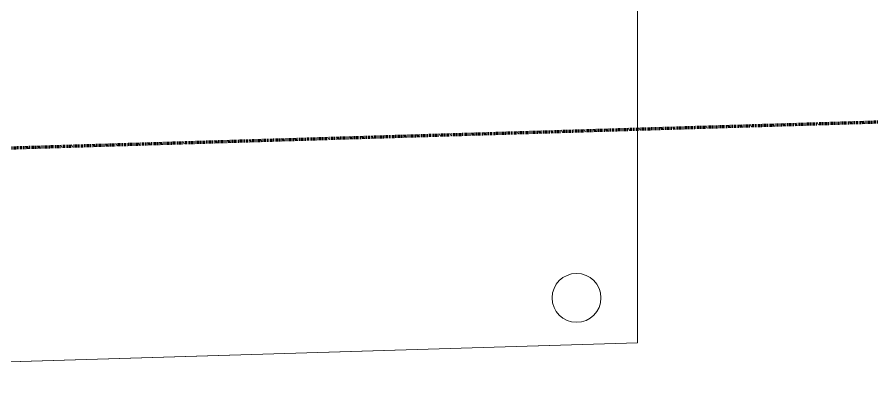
# Model space of a CAD drawing. Header units: inches. Extents: x -4450 to -273, y 9564 to 12971.
# Drawn here: x -3430.8 to -3290.7, y 9828.7 to 9889.4 of the extents above; entities that cross this region are included whole.
import ezdxf

# ---------------------------------------------------------------- set-up
doc = ezdxf.new("R2010")
doc.units = ezdxf.units.IN
doc.header["$MEASUREMENT"] = 0
doc.linetypes.add('Double Dash 3_8_', pattern=[1, 0.375, -0.125, 0.125, -0.125, 0.125, -0.125])
for name, color, linetype, lineweight in [('0-1', 7, 'Continuous', 5), ('C-PROP-LINE', 91, 'Double Dash 3_8_', 140), ('C-TOPO', 7, 'Continuous', 9), ('E-LITE-EQPM', 33, 'Continuous', 9)]:
    doc.layers.add(name, color=color, linetype=linetype, lineweight=lineweight)

# ---------------------------------------------------------------- blocks, each defined once
blk = doc.blocks.new('CTR  - Topography_rvt-1-FLOOR PLAN - ROOF')
at = {"layer": 'C-TOPO'}
for p, q in [((-3329.12, 9846.7), (-3329.12, 9891.19)), ((-3329.12, 9891.19), (-3329.12, 9846.7)), ((-3329.12, 9836.08), (-3329.12, 9846.7)), ((-3329.12, 9846.7), (-3329.12, 9836.08)), ((-3571.56, 9828.68), (-3329.12, 9836.08)), ((-3329.12, 9836.08), (-3571.56, 9828.68))]:
    blk.add_line(p, q, dxfattribs=at)
blk = doc.blocks.new('Pathway_Cooper_McGraw-Edison _BSC-BRC_Round - Pathway_Cooper_McGraw-Edison _BSC-BRC_Round-2028611-FLOOR PLAN - ROOF')
at = {"layer": 'E-LITE-EQPM'}
for start, end in [(360, 180), (180, 360)]:
    blk.add_arc((0, 0), 4, start, end, dxfattribs=at)
blk = doc.blocks.new('Family - ___-1878357-FLOOR PLAN - ROOF')
at = {"layer": 'C-PROP-LINE'}
blk.add_line((-3927.1, 9853.17), (-684.32, 9950.25), dxfattribs=at)

msp = doc.modelspace()

# ---------------------------------------------------------------- block references
at = {"layer": '0-1'}
msp.add_blockref('CTR  - Topography_rvt-1-FLOOR PLAN - ROOF', (0, 0), dxfattribs=at)
at = {"layer": 'C-PROP-LINE'}
msp.add_blockref('Family - ___-1878357-FLOOR PLAN - ROOF', (0, 0), dxfattribs=at)
at = {"layer": 'E-LITE-EQPM'}
msp.add_blockref('Pathway_Cooper_McGraw-Edison _BSC-BRC_Round - Pathway_Cooper_McGraw-Edison _BSC-BRC_Round-2028611-FLOOR PLAN - ROOF', (-3339.12, 9843.42), dxfattribs=at)

doc.saveas('drawing.dxf')
